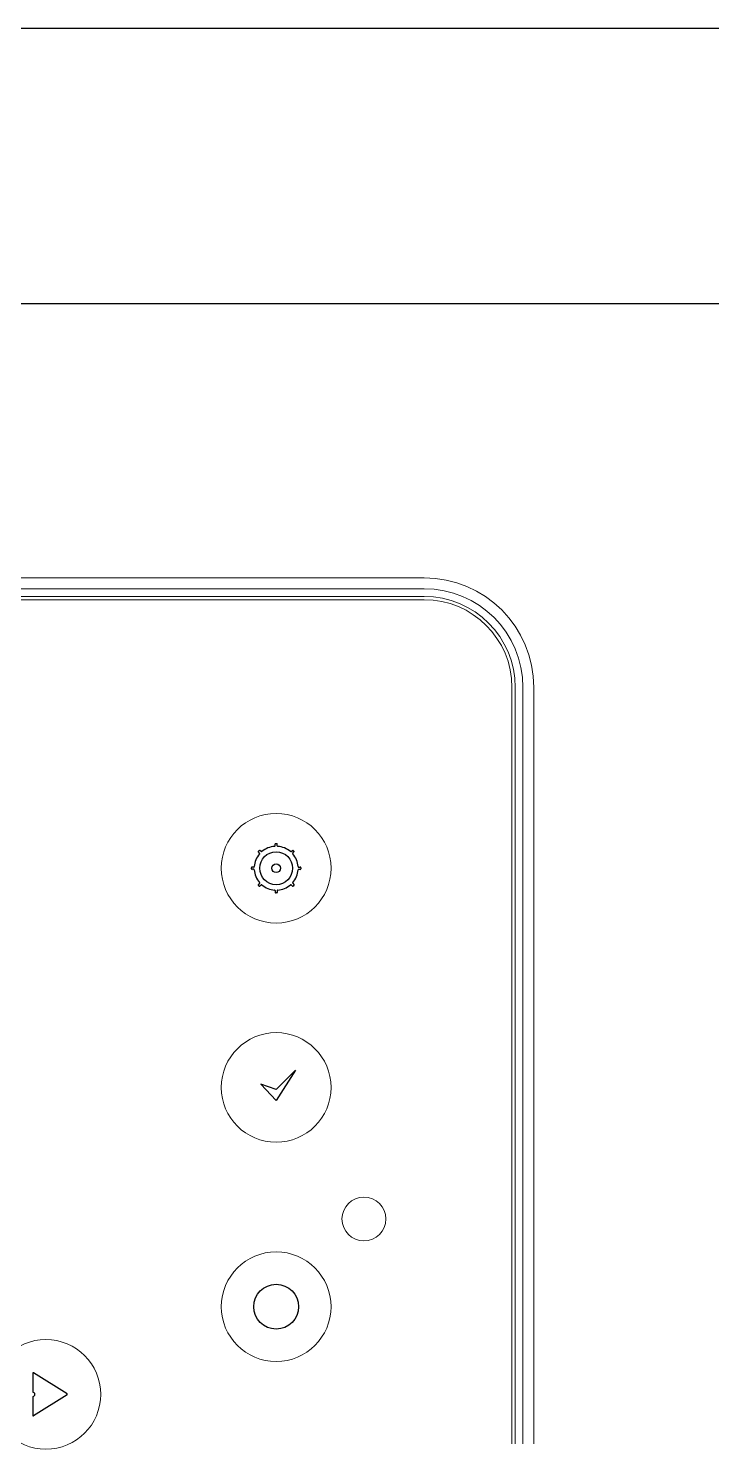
# Model space of a CAD drawing. Header units: millimetres. Extents: x 8533 to 164433, y 5768 to 115327.
# Drawn here: x 33175 to 33590, y 106045 to 106906 of the extents above; entities that cross this region are included whole.
import ezdxf

# ---------------------------------------------------------------- set-up
doc = ezdxf.new("R2010")
doc.units = ezdxf.units.MM
doc.header["$LTSCALE"] = 250

msp = doc.modelspace()

# ---------------------------------------------------------------- linework, layer by layer
at = {"color": 7, "linetype": 'Continuous', "lineweight": 25}
msp.add_line((31180.06, 106739.08, -0.34), (34657.44, 106739.08, -0.34), dxfattribs=at)
at = {"color": 7, "linetype": 'Continuous', "lineweight": 20}
for p, q in [((33415.46, 106572.2, -0.34), (32422.04, 106572.2, -0.34)), ((33415.46, 106565.54, -0.34), (32422.04, 106565.54, -0.34)), ((32422.04, 106560.87, -0.34), (33415.46, 106560.87, -0.34)), ((32422.04, 106558.87, -0.34), (33415.46, 106558.87, -0.34)), ((33468.8, 106505.53, -0.34), (33468.8, 106045.49, -0.34)), ((33470.8, 106505.53, -0.34), (33470.8, 106045.49, -0.34)), ((33475.46, 106045.49, -0.34), (33475.46, 106505.53, -0.34)), ((33482.13, 106045.49, -0.34), (33482.13, 106505.53, -0.34))]:
    msp.add_line(p, q, dxfattribs=at)
for p, q in [((33314.61, 106405.9, -0.34), (33315.08, 106406.37, -0.34)), ((33315.34, 106404.69, -0.34), (33314.61, 106405.42, -0.34)), ((33316.28, 106405.63, -0.34), (33315.55, 106406.37, -0.34)), ((33324.78, 106409.15, -0.34), (33324.78, 106410.19, -0.34)), ((33325.12, 106410.52, -0.34), (33325.78, 106410.52, -0.34)), ((33326.12, 106409.15, -0.34), (33326.12, 106410.19, -0.34)), ((33334.62, 106405.63, -0.34), (33335.35, 106406.37, -0.34)), ((33335.56, 106404.69, -0.34), (33336.29, 106405.42, -0.34)), ((33335.82, 106406.37, -0.34), (33336.29, 106405.9, -0.34)), ((33310.45, 106395.19, -0.34), (33310.45, 106395.86, -0.34)), ((33311.82, 106396.19, -0.34), (33310.78, 106396.19, -0.34)), ((33311.82, 106394.86, -0.34), (33310.78, 106394.86, -0.34)), ((33339.08, 106396.19, -0.34), (33340.12, 106396.19, -0.34)), ((33339.08, 106394.86, -0.34), (33340.12, 106394.86, -0.34)), ((33340.45, 106395.86, -0.34), (33340.45, 106395.19, -0.34)), ((33315.34, 106386.36, -0.34), (33314.61, 106385.62, -0.34)), ((33316.28, 106385.41, -0.34), (33315.55, 106384.68, -0.34)), ((33334.62, 106385.41, -0.34), (33335.35, 106384.68, -0.34)), ((33335.56, 106386.36, -0.34), (33336.29, 106385.62, -0.34)), ((33315.08, 106384.68, -0.34), (33314.61, 106385.15, -0.34)), ((33324.78, 106381.89, -0.34), (33324.78, 106380.86, -0.34)), ((33325.78, 106380.52, -0.34), (33325.12, 106380.52, -0.34)), ((33326.12, 106381.89, -0.34), (33326.12, 106380.86, -0.34)), ((33336.29, 106385.15, -0.34), (33335.82, 106384.68, -0.34)), ((33325.45, 106260.85, -0.34), (33337.24, 106272.63, -0.34)), ((33337.24, 106272.63, -0.34), (33325.45, 106254.18, -0.34)), ((33325.45, 106260.85, -0.34), (33316.05, 106264.27, -0.34)), ((33316.05, 106264.27, -0.34), (33325.45, 106254.18, -0.34)), ((33177.44, 106088.23, -0.34), (33177.44, 106076.83, -0.34)), ((33198.32, 106075.78, -0.34), (33177.95, 106088.51, -0.34)), ((33177.44, 106074.16, -0.34), (33177.44, 106062.76, -0.34)), ((33198.32, 106075.21, -0.34), (33177.95, 106062.48, -0.34))]:
    msp.add_line(p, q)
at = {"color": 7, "linetype": 'Continuous', "lineweight": 25, "elevation": -0.34}
msp.add_lwpolyline([(31047.06, 106906.43), (34792.82, 106906.43)], dxfattribs=at)
msp.add_lwpolyline([(31047.06, 106906.43), (34792.82, 106906.43)], dxfattribs=at)
at = {"color": 7, "linetype": 'Continuous', "lineweight": 20}
for centre, radius in [((33325.45, 106395.52, -0.34), 33.34), ((33325.45, 106262.18, -0.34), 33.34), ((33378.79, 106182.17, -0.34), 13.33), ((33325.45, 106128.83, -0.34), 33.34), ((33185.44, 106075.5, -0.34), 33.34)]:
    msp.add_circle(centre, radius, dxfattribs=at)
for centre, radius in [((33325.45, 106395.52, -0.34), 10), ((33325.45, 106395.52, -0.34), 2.67), ((33325.45, 106128.83, -0.34), 13.63)]:
    msp.add_circle(centre, radius)
for radius in [66.67, 60, 55.34, 53.34]:
    msp.add_arc((33415.46, 106505.53, -0.34), radius, 0, 90, dxfattribs=at)
for centre, radius, start, end in [((33325.45, 106395.52, -0.34), 13.33, 139.19612, 175.80388), ((33314.84, 106405.66, -0.34), 0.333, 135, 225), ((33315.31, 106406.13, -0.34), 0.333, 45, 135), ((33315.1, 106404.45, -0.34), 0.333, 319.19612, 45), ((33316.52, 106405.87, -0.34), 0.333, 225, 310.80388), ((33325.45, 106395.52, -0.34), 13.33, 94.19612, 130.80388), ((33324.45, 106409.15, -0.34), 0.333, 274.19612, 0), ((33325.12, 106410.19, -0.34), 0.333, 90, 180), ((33325.78, 106410.19, -0.34), 0.333, 0, 90), ((33326.45, 106409.15, -0.34), 0.333, 180, 265.80388), ((33325.45, 106395.52, -0.34), 13.33, 49.19612, 85.80388), ((33334.38, 106405.87, -0.34), 0.333, 229.19612, 315), ((33335.59, 106406.13, -0.34), 0.333, 45, 135), ((33335.8, 106404.45, -0.34), 0.333, 135, 220.80388), ((33325.45, 106395.52, -0.34), 13.33, 4.19612, 40.80388), ((33336.06, 106405.66, -0.34), 0.333, 315, 45), ((33310.78, 106395.86, -0.34), 0.333, 90, 180), ((33310.78, 106395.19, -0.34), 0.333, 180, 270), ((33311.82, 106396.52, -0.34), 0.333, 270, 355.80388), ((33311.82, 106394.52, -0.34), 0.333, 4.19612, 90), ((33325.45, 106395.52, -0.34), 13.33, 184.19612, 220.80388), ((33325.45, 106395.52, -0.34), 13.33, 319.19612, 355.80388), ((33339.08, 106396.52, -0.34), 0.333, 184.19612, 270), ((33339.08, 106394.52, -0.34), 0.333, 90, 175.80388), ((33340.12, 106395.86, -0.34), 0.333, 0, 90), ((33340.12, 106395.19, -0.34), 0.333, 270, 0), ((33314.84, 106385.39, -0.34), 0.333, 135, 225), ((33315.1, 106386.59, -0.34), 0.333, 315, 40.80388), ((33316.52, 106385.18, -0.34), 0.333, 49.19612, 135), ((33325.45, 106395.52, -0.34), 13.33, 229.19612, 265.80388), ((33325.45, 106395.52, -0.34), 13.33, 274.19612, 310.80388), ((33334.38, 106385.18, -0.34), 0.333, 45, 130.80388), ((33335.8, 106386.59, -0.34), 0.333, 139.19612, 225), ((33336.06, 106385.39, -0.34), 0.333, 315, 45), ((33315.31, 106384.92, -0.34), 0.333, 225, 315), ((33324.45, 106381.89, -0.34), 0.333, 0, 85.80388), ((33325.12, 106380.86, -0.34), 0.333, 180, 270), ((33325.78, 106380.86, -0.34), 0.333, 270, 0), ((33326.45, 106381.89, -0.34), 0.333, 94.19612, 180), ((33335.59, 106384.92, -0.34), 0.333, 225, 315), ((33177.77, 106088.23, -0.34), 0.333, 57.99462, 180), ((33177.44, 106075.5, -0.34), 1.33, 270, 90), ((33198.14, 106075.5, -0.34), 0.333, 302.00538, 57.99462), ((33177.77, 106062.76, -0.34), 0.333, 180, 302.00538)]:
    msp.add_arc(centre, radius, start, end)

doc.saveas('drawing.dxf')
